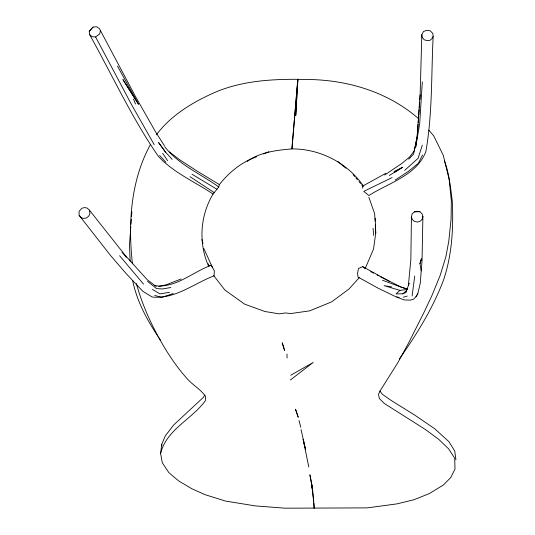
<?xml version="1.0" encoding="UTF-8"?>
<svg xmlns="http://www.w3.org/2000/svg" width="535" height="535" viewBox="0 0 535 535"><rect width="100%" height="100%" fill="white"/><g stroke="black" fill="none" stroke-linecap="round" stroke-linejoin="round"><path stroke-width="0.8" d="M389.734 281.544L362.723 266.637L358.483 268.49L357.534 273.432L358.069 277.09L377.69 287.95L395.94 296.825L404.259 299.954L410.445 300.108L413.542 299.205L415.983 296.718L417.795 293.789L420.249 283.336L422.041 260.705L422.891 216.354L422.061 213.846L419.921 211.713L416.618 211.285L414.351 211.86L412.171 213.786L411.448 216.929L410.847 259.555L408.359 285.55M392.088 177.613L363.753 191.37L368.889 195.529C388.57 182.836 416.939 175.447 425.9 151.392C432.547 113.494 431.223 74.713 433.156 36.413L432.815 33.438L430.274 30.843L426.856 30.241L423.479 31.552L421.827 34.715L420.182 93.07L417.079 136.94L415.648 147.372L419.694 123.692L422.329 81.801M297.667 84.042L297.814 79.314L304.168 79.474C345.256 79.22 387.006 91.157 418.357 118.502M362.636 188.166L362.717 186.073L361.68 184.796M208.63 266.256C198.358 243.171 200.043 215.705 213.057 194.044L218.761 186.996L219.383 184.588C227.535 174.183 237.834 165.235 249.818 159.55C262.585 151.833 277.371 150.174 291.923 148.897L297.814 79.314L295.795 115.286L297.814 79.314C269.553 79.167 240.603 81.2 214.381 92.622C192.379 102.366 171.1 115.226 156.427 134.733M418.123 124.401L417.246 136.726L414.304 150.816L409.536 157.076L401.638 163.596L384.718 174.992M418.243 122.762L418.651 117.011M418.765 115.366L419.179 109.621M419.293 107.976L419.707 102.225M419.881 99.764L420.236 94.835M130.259 234.109L129.477 244.843L130.119 261.113M130.38 232.458L130.801 226.679M130.981 224.205L131.343 219.25M131.523 216.775L131.884 211.82M297.814 79.314L291.923 148.897C320.144 148.79 347.489 162.867 363.526 186.147L362.717 186.073L385.909 173.28M428.876 130.232L433.758 135.903L443.274 155.324L449.139 179.513L451.346 200.652L451.085 219.009L448.771 241.338L445.836 256.92L440.178 275.371L431.932 295.547L424.061 312.273L408.66 342.841L397.679 362.951L380.559 390.155L378.452 394.282L379.382 398.521L384.244 403.423L425.372 429.478L438.78 439.382L448.597 448.825L454.717 458.221L455.004 469.095L450.737 477.541L443.388 485.004L429.244 493.618L414.157 499.683L396.863 503.896L367.211 507.882L285.242 508.19L255.389 505.909L225.543 501.081L204.965 494.641L191.851 488.756L178.717 480.958L168.839 472.619L162.326 462.822L160.607 453.519L161.737 444.297L165.455 435.61L173.882 424.777L203.474 397.278L204.557 395.198M412.131 296.015L414.725 276.04M375.236 218.26L375.744 233.186L373.504 249.149L365.204 268.543M417.079 136.94L413.555 154.16L408.693 159.162M422.891 216.354L422.302 219.056L420.497 221.022L417.661 222.092L414.244 221.329L412.217 219.317L411.448 216.929M100.339 31.043L99.704 33.892L95.605 36.975L91.933 36.641L89.485 34.374L89.265 31.237L93.057 27.078L96.621 26.75L99.376 28.562L135.388 96.374L155.438 131.65L164.399 145.727M419.948 263.641L421.419 258.887L419.948 263.641L421.185 270.85M422.302 145.145L418.082 158.34L404.661 170.364M408.62 284.767L409.128 283.196L406.018 292.471L402.842 293.809L396.054 293.889L399.953 290.365L407.088 289.509M160.607 453.519C166.318 429.565 191.971 419.353 205.386 400.628L205.627 396.448C200.632 389.172 192.473 385.033 186.829 378.285C179.66 370.394 173.48 361.693 167.702 352.759C154.194 331.245 143.119 308.06 136.365 283.517M422.536 154.983L418.377 163.255L408.486 171.32L395.171 180.074M433.156 36.413L432.053 38.56L430.113 40.259L427.418 40.647L424.188 39.791L422.108 37.229L421.827 34.715M150.536 144.363C130.647 180.476 127.952 223.59 132.446 263.875M415.983 296.718L417.795 293.789M399.27 359.052C416.805 334.248 432.996 308.1 443.709 279.564C452.082 254.433 453.526 227.509 452.276 201.207C450.544 187.551 449.293 173.654 444.364 160.681M359.219 277.672L349.041 288.967L331.687 301.847L309.558 310.882L290.732 313.543L285.382 312.948L279.23 313.864L264.939 311.504L244.676 304.174L224.854 289.99L213.666 275.552M89.265 31.237L93.057 27.078M402.842 293.809L406.62 290.512M290.365 379.99L313.229 362.456L290.726 375.262M247.23 161.49L249.818 159.55L256.66 156.748M394.074 171.508L402.668 167.254L389.273 175.473M394.536 172.364L402.668 167.254M156.253 286.492L147.473 279.979L125.116 255.242L89.432 210.148L87.125 208.061L84.624 207.58L81.949 208.222L79.073 211.385L79.14 215.337L110.471 255.409L126.146 273.586L142.878 291.348L152.187 297.025C174.871 299.446 193.998 283.49 214.12 275.792L214.301 270.777L211.245 265.226C192.787 271.887 175.233 288.8 154.374 285.57M263.501 153.946L268.824 151.766M181.178 278.956L166.372 284.72L158.755 286.533M173.246 293.541L161.811 297.32L154.702 295.467M208.77 265.948L211.245 265.226M403.35 297.206L407.302 296.069M170.859 287.529L162.439 288.94L156.601 288.639L147.586 281.417M169.555 292.317L159.958 293.896L152.442 289.428M414.351 211.86L419.921 211.713M391.62 286.86L384.163 285.67L399.953 290.365M396.729 296.905L399.15 297.46M407.088 288.8L400.902 287.061L382.458 280.213M402.955 287.797L407.77 289.181M402.153 287.569L380.071 276.555M370.688 271.593L373.577 273.117M377.182 275.023L378.626 275.792M191.978 174.203L217.036 189.323M219.383 184.588L196.432 170.652L179.733 159.798L169.394 151.913M213.057 194.044C194.733 181.693 173.567 172.772 158.34 156.307C131.811 117.894 112.21 75.081 89.485 34.374M218.761 186.996C200.571 173.735 178.69 164.833 164.626 146.597M190.012 176.677L214.053 192.513M337.966 161.61L345.951 168.284M362.723 266.637L364.91 268.537M165.536 152.147L158.674 142.658L165.536 152.147L172.176 159.336M159.611 155.444L165.924 162.299M79.14 215.337L81.133 217.638L83.493 218.447L86.596 217.926L88.863 215.939L89.94 213.559L89.432 210.148M122.047 252.246L126.34 257.335M353.154 174.684L354.752 176.583M355.822 177.847L357.42 179.74M359.018 181.639L360.61 183.532M119.646 255.737L143.534 284.125M379.77 390.931L382.525 394.415L390.924 400.28L414.458 414.926L434.587 428.662L448.838 441.582L454.743 451.038L455.927 459.819M162.627 153.298L167.589 160.674M157.952 336.314C146.55 319.234 136.666 300.57 132.606 280.28M158.868 337.679L160.694 340.4M138.471 104.164L122.983 79.668L138.471 104.164L117.466 66.059M154.187 144.624L131.536 104.599L95.605 36.975M203.875 248.548L212.535 267.734M133.496 99.135L135.536 104.017M368.836 197.241L374.647 213.652L375.062 220.982M300.817 427.298L298.978 420.457M301.038 429.585L305.572 449.46M201.929 239.493L202.972 243.532M208.189 263.701L208.81 266.122M305.044 447.728L303.131 439.295L308.782 466.968M311.143 480.798L309.892 474.799L312.554 489.679L314.185 508.25L313.911 503.087M312.554 489.679L311.303 481.547L313.784 501.542M311.303 481.547L312.734 491.718L312.306 488.482M373.069 228.224L373.697 235.494M161.737 444.297L161.851 445.869M375.289 225.048L375.744 233.186M286.961 353.976L287.094 357.955M298.202 417.126L295.514 409.262L298.202 417.126M283.323 346.352L282.206 342.788L284.6 350.465L283.323 346.352"/></g></svg>
